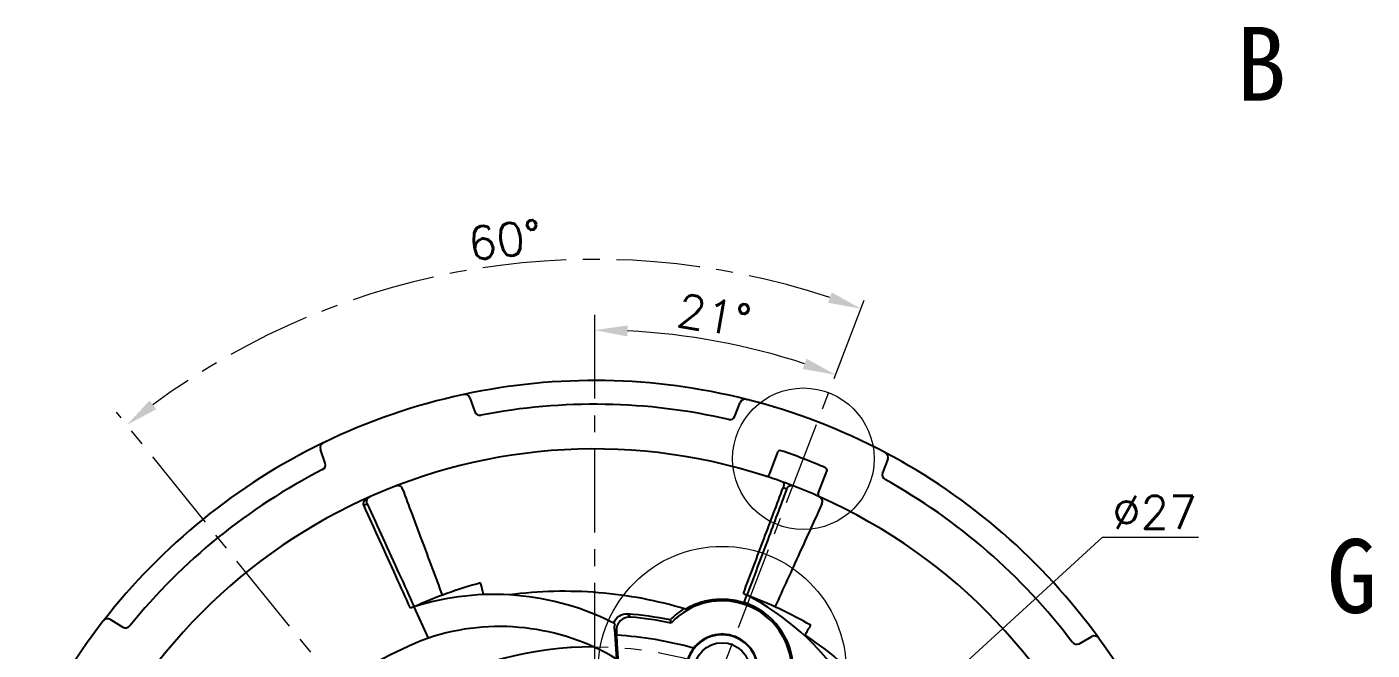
# Model space of a CAD drawing. Header units: millimetres. Extents: x 2517 to 77584, y 486 to 45347.
# Drawn here: x 3317.9 to 3368.9, y 705.4 to 729 of the extents above; entities that cross this region are included whole.
import ezdxf

# ---------------------------------------------------------------- set-up
doc = ezdxf.new("R2010")
doc.units = ezdxf.units.MM
doc.linetypes.add('CENTER', pattern=[50.8, 31.75, -6.35, 6.35, -6.35])
for name, color, linetype, lineweight in [('中心线', 1, 'CENTER', 9), ('实线', 7, 'Continuous', 25), ('尺寸标注', 2, 'Continuous', 9)]:
    doc.layers.add(name, color=color, linetype=linetype, lineweight=lineweight)
doc.styles.add('st', font='txt.shx')
doc.styles.get("Standard").update_dxf_attribs({"font": 'simfang.ttf'})
doc.dimstyles.new('2st', dxfattribs={"dimscale": 0.5, "dimtxt": 2.5, "dimasz": 2.5, "dimexe": 1.25, "dimexo": 0, "dimtad": 1, "dimtoh": 1, "dimdec": 3, "dimlfac": 0.5, "dimdsep": 46, "dimtxsty": 'st', "dimcen": 0, "dimclrd": 256, "dimclre": 256, "dimclrt": 3, "dimadec": 3, "dimazin": 2, "dimtfac": 1, "dimtdec": 3, "dimtofl": 0, "dimtmove": 0, "dimatfit": 1, "dimfxl": 1, "dimlwd": -1, "dimlwe": -1, "dimarcsym": 0})
doc.dimstyles.new('st', dxfattribs={"dimscale": 0.5, "dimtxt": 2.5, "dimasz": 2.5, "dimexe": 1.25, "dimexo": 0, "dimtad": 1, "dimtoh": 1, "dimdsep": 46, "dimtxsty": 'st', "dimcen": 0, "dimclrd": 256, "dimclre": 256, "dimclrt": 3, "dimadec": 3, "dimazin": 2, "dimtfac": 1, "dimtmove": 0, "dimatfit": 1, "dimfxl": 1, "dimlwd": -1, "dimlwe": -1, "dimarcsym": 0})

# ---------------------------------------------------------------- blocks, each defined once
blk = doc.blocks.new('*D173')
at = {"layer": 'Defpoints', "color": 0, "ltscale": 0.1, "transparency": 16777216}
for p in [(3339.394, 718.123), (3345.566, 716.788), (3348.485, 715.716), (3339.394, 692.034), (3339.394, 664.81)]:
    blk.add_point(p, dxfattribs=at)
at = {"layer": '尺寸标注', "ltscale": 0.1, "transparency": 16777216}
blk.add_line((3348.485, 715.716), (3348.761, 716.435), dxfattribs=at)
blk.add_arc((3339.394, 692.034), 25.512, 71.8076, 87.1924, dxfattribs=at)
for points in [[(3340.639, 717.307), (3340.649, 717.723), (3339.394, 717.546)], [(3347.429, 716.467), (3347.289, 716.074), (3348.537, 715.851)]]:
    blk.add_solid(points, dxfattribs=at)
at = {"layer": '尺寸标注', "color": 3, "ltscale": 0.1, "transparency": 16777216, "insert": (3343.928, 718.092), "char_height": 1.25, "attachment_point": 5, "rotation": 350.1286, "style": 'st'}
blk.add_mtext('21°', dxfattribs=at)
blk = doc.blocks.new('*D180')
at = {"layer": 'Defpoints', "color": 0, "ltscale": 0.1, "transparency": 16777216}
for p in [(3330.214, 718.694), (3348.485, 715.716), (3331.024, 702.37), (3339.394, 692.034), (3339.394, 692.034)]:
    blk.add_point(p, dxfattribs=at)
at = {"layer": '中心线', "ltscale": 0.1, "transparency": 16777216}
for p, q in [((3348.485, 715.716), (3349.723, 718.941)), ((3331.024, 702.37), (3321.256, 714.432))]:
    blk.add_line(p, q, dxfattribs=at)
blk.add_arc((3339.394, 692.034), 28.196, 71.5403, 126.4597, dxfattribs=at)
for points in [[(3348.392, 718.975), (3348.252, 718.583), (3349.499, 718.357)], [(3322.766, 714.547), (3322.511, 714.876), (3321.65, 713.946)]]:
    blk.add_solid(points, dxfattribs=at)
at = {"layer": '中心线', "color": 3, "ltscale": 0.1, "transparency": 16777216, "insert": (3335.994, 720.968), "char_height": 1.25, "attachment_point": 5, "rotation": 6.7014, "style": 'st'}
blk.add_mtext('60°', dxfattribs=at)
blk = doc.blocks.new('*D181')
at = {"layer": 'Defpoints', "color": 0, "ltscale": 0.1, "transparency": 16777216}
for p in [(3349.346, 701.156), (3329.442, 682.912)]:
    blk.add_point(p, dxfattribs=at)
at = {"layer": '尺寸标注', "ltscale": 0.1, "transparency": 16777216}
for p, q in [((3350.267, 702.001), (3358.662, 709.696)), ((3358.662, 709.696), (3362.308, 709.696)), ((3329.442, 682.912), (3349.346, 701.156)), ((3328.521, 682.067), (3327.599, 681.222))]:
    blk.add_line(p, q, dxfattribs=at)
for points in [[(3350.126, 702.154), (3350.408, 701.847), (3349.346, 701.156)], [(3328.38, 682.221), (3328.662, 681.913), (3329.442, 682.912)]]:
    blk.add_solid(points, dxfattribs=at)
at = {"layer": '尺寸标注', "color": 3, "ltscale": 0.1, "transparency": 16777216, "insert": (3360.642, 710.634), "char_height": 1.25, "attachment_point": 5, "style": 'st'}
blk.add_mtext('∅27', dxfattribs=at)

msp = doc.modelspace()

# ---------------------------------------------------------------- linework, layer by layer
at = {"layer": '中心线', "ltscale": 0.1}
for p, q in [((3339.394, 718.1228), (3339.394, 664.8099)), ((3339.394, 692.0338), (3348.4847, 715.7159))]:
    msp.add_line(p, q, dxfattribs=at)
msp.add_circle((3339.394, 692.0338), 13.5, dxfattribs=at)
at = {"layer": '实线'}
for p, q in [((3334.667, 714.9767), (3334.8482, 714.4505)), ((3344.7194, 714.2782), (3344.9188, 714.7978)), ((3329.1751, 712.4971), (3328.9939, 713.0233)), ((3346.3379, 712.9138), (3346.0117, 712.064)), ((3350.5203, 712.6476), (3350.3209, 712.128)), ((3347.8789, 711.3472), (3348.2051, 712.1971)), ((3331.8509, 711.6323), (3331.8509, 711.6324)), ((3345.0676, 707.2086), (3345.1724, 707.4889)), ((3333.0907, 705.8653), (3332.5516, 707.0482)), ((3321.0255, 706.5706), (3321.5026, 706.284)), ((3340.152, 706.1972), (3340.231, 705.0682)), ((3340.2199, 706.1279), (3340.2308, 705.9719)), ((3357.7719, 705.6509), (3358.2586, 705.9207))]:
    msp.add_line(p, q, dxfattribs=at)
at = {"layer": '实线', "flags": 128}
for points in [[(3332.11, 711.5157), (3332.11, 711.5157)], [(3346.5366, 711.7818), (3346.5504, 711.7727), (3346.5611, 711.7568), (3346.5682, 711.7345), (3346.5714, 711.7068), (3346.5707, 711.6747), (3346.5661, 711.6396), (3346.5577, 711.6026), (3346.5458, 711.5653)], [(3348.0192, 710.9602), (3348.0192, 710.9602)], [(3340.2199, 706.1279), (3340.1609, 706.1882), (3340.152, 706.1972)]]:
    msp.add_lwpolyline(points, dxfattribs=at)
at = {"layer": '实线'}
msp.add_circle((3344.232, 704.6372), 1.05, dxfattribs=at)
for centre, radius, start, end in [((3339.394, 692.0338), 23.6, 75.87237, 102.12763), ((3339.394, 692.0338), 23.6, 102.15701, 115.84299), ((3334.4779, 714.9116), 0.2, 19, 102.12763), ((3345.1055, 714.7261), 0.2, 75.87237, 159), ((3339.394, 692.0338), 23.6, 62.15701, 75.84299), ((3335.0373, 714.5156), 0.2, 199, 280.96731), ((3339.394, 692.0338), 22.7, 77.03269, 100.96731), ((3344.5327, 714.3499), 0.2, 257.03269, 339), ((3339.394, 692.0338), 21, 71.98834, 66.01166), ((3339.394, 692.0338), 23.6, 115.87237, 142.12763), ((3329.183, 713.0884), 0.2, 115.87237, 199), ((3346.4313, 712.8779), 0.1, 71.34457, 159), ((3339.394, 692.0338), 22.1, 66.65543, 71.34457), ((3350.3336, 712.7192), 0.2, 339, 62.12763), ((3339.394, 692.0338), 23.6, 35.87237, 62.12763), ((3328.986, 712.432), 0.2, 297.03269, 19), ((3348.1117, 712.2329), 0.1, 339, 66.65543), ((3339.394, 692.0338), 22.7, 117.03269, 140.96731), ((3345.9183, 712.0998), 0.1, 251.98834, 339), ((3339.394, 692.0338), 21, 66.01166, 71.98834), ((3350.5076, 712.0563), 0.2, 159, 240.96731), ((3339.394, 692.0338), 22.7, 37.03269, 60.96731), ((3331.9227, 711.4457), 0.2, 20.5, 111.05093), ((3346.8653, 711.4457), 0.2, 68.94907, 159.5), ((3347.9722, 711.3114), 0.1, 159, 246.01166), ((3325.326, 722.7155), 12.954, 294.22006, 294.84442), ((3323.8836, 725.8375), 16.3933, 294.34106, 294.83442), ((3347.8372, 711.0431), 0.2, 335.5, 66.05093), ((3339.394, 692.0338), 16.5, 105.19016, 114.5), ((3335.5828, 697.5187), 10, 62.63317, 107.64538), ((3344.232, 704.6372), 2.6409, 0.90239, 137.09761), ((3340.5775, 698.6071), 10, 6.16078, 62.64538), ((3339.394, 692.0338), 16.5, 60.19016, 69.5), ((3313.5883, 679.2007), 38.6346, 45.29666, 45.55111), ((3339.394, 692.0338), 14.8, 78.83489, 85.15867), ((3344.232, 704.6372), 2.75, 121.57597, 135.81905), ((3344.232, 704.6372), 2.7037, 1.65, 71.99729), ((3339.394, 692.0338), 23.6, 142.15701, 155.84299), ((3320.9225, 706.3992), 0.2, 59, 142.12763), ((3321.6056, 706.4554), 0.2, 239, 320.96731), ((3335.7939, 697.7012), 8.6, 58.9399, 108.32049), ((3339.394, 692.0338), 14.6909, 78.60122, 84.64407), ((3355.2777, 710.6142), 13.6364, 197.32338, 197.84676), ((3339.394, 692.0338), 13.9631, 74.39068, 86.56438), ((3344.232, 704.6372), 1.35, 312.31351, 185.68649), ((3344.232, 704.6372), 1.3718, 356.01278, 141.98722), ((3357.6749, 705.8258), 0.2, 217.03269, 299), ((3358.3556, 705.7458), 0.2, 35.87237, 119), ((3339.394, 692.0338), 23.6, 22.15701, 35.84299), ((3339.394, 692.0338), 13.5, 90.20778, 119.40593)]:
    msp.add_arc(centre, radius, start, end, dxfattribs=at)
for points in [[(3334.424, 715.1046), (3334.428, 715.1054), (3334.432, 715.1063), (3334.4359, 715.1071)], [(3345.1544, 714.92), (3345.1582, 714.9191), (3345.1622, 714.9181), (3345.1661, 714.9171)], [(3329.0957, 713.2684), (3329.0993, 713.2701), (3329.103, 713.2719), (3329.1066, 713.2737)], [(3350.4164, 712.9017), (3350.42, 712.8998), (3350.4235, 712.8979), (3350.4271, 712.896)], [(3330.6404, 710.9014), (3330.6404, 710.9016), (3330.6403, 710.9017), (3330.6403, 710.9018)], [(3330.7687, 710.9604), (3330.7687, 710.9603), (3330.7687, 710.9602), (3330.7688, 710.9602)], [(3335.1854, 707.5108), (3335.147, 707.6596), (3335.1088, 707.8085), (3335.0706, 707.9574)], [(3345.1724, 707.4889), (3345.128, 707.5119), (3345.0834, 707.5346), (3345.0386, 707.5569)], [(3332.5516, 707.0482), (3332.5039, 707.033), (3332.4563, 707.0175), (3332.4088, 707.0016)], [(3320.7572, 706.5124), (3320.7597, 706.5156), (3320.7622, 706.5188), (3320.7646, 706.522)], [(3340.152, 706.1972), (3340.1472, 706.2661), (3340.1565, 706.3344), (3340.1797, 706.3995)], [(3347.3753, 705.9763), (3347.449, 706.1011), (3347.5227, 706.2259), (3347.5965, 706.3506)], [(3347.3648, 705.951), (3347.3671, 705.9599), (3347.3707, 705.9685), (3347.3753, 705.9763)], [(3358.5177, 705.863), (3358.52, 705.8598), (3358.5224, 705.8565), (3358.5247, 705.8532)]]:
    msp.add_open_spline(points, degree=3, dxfattribs=at)
for points, knots in [([(3332.11, 711.5157), (3332.3492, 710.876), (3332.5884, 710.2363), (3332.8276, 709.5966), (3333.0902, 708.894), (3333.3529, 708.1915), (3333.6156, 707.4889)], [0.0002009624, 0.0002009624, 0.0002009624, 0.0002009624, 0.0022498948, 0.0022498948, 0.0022498948, 0.0045000334, 0.0045000334, 0.0045000334, 0.0045000334]), ([(3345.0386, 707.5569), (3345.3007, 708.2535), (3345.5628, 708.9502), (3345.8248, 709.6469), (3346.0652, 710.2863), (3346.3055, 710.9258), (3346.5458, 711.5653)], [0, 0, 0, 0, 0.0022329645, 0.0022329645, 0.0022329645, 0.0042824784, 0.0042824784, 0.0042824784, 0.0042824784]), ([(3346.678, 711.5157), (3346.4388, 710.876), (3346.1996, 710.2362), (3345.9604, 709.5965), (3345.6977, 708.8939), (3345.4351, 708.1914), (3345.1724, 707.4889)], [0.0002009621, 0.0002009621, 0.0002009621, 0.0002009621, 0.0022499942, 0.0022499942, 0.0022499942, 0.0045000236, 0.0045000236, 0.0045000236, 0.0045000236]), ([(3346.678, 711.5157), (3346.678, 711.5158), (3346.6765, 711.5164), (3346.6737, 711.5176), (3346.6705, 711.519), (3346.6656, 711.521), (3346.6594, 711.5235), (3346.6532, 711.526), (3346.6454, 711.5291), (3346.6367, 711.5325), (3346.628, 711.5359), (3346.6182, 711.5396), (3346.608, 711.5434), (3346.5979, 711.5472), (3346.5871, 711.5511), (3346.5766, 711.5548), (3346.566, 711.5585), (3346.5555, 711.5621), (3346.5458, 711.5653)], [0, 0, 0, 0, 0.0000307082, 0.0000307082, 0.0000307082, 0.00006436938, 0.00006436938, 0.00006436938, 0.00009802654, 0.00009802654, 0.00009802654, 0.00013167978, 0.00013167978, 0.00013167978, 0.00016533718, 0.00016533718, 0.00016533718, 0.00019900267, 0.00019900267, 0.00019900267, 0.00019900267]), ([(3330.6403, 710.9018), (3330.6301, 710.9244), (3330.6282, 710.9487), (3330.6329, 710.9909), (3330.6391, 711.0098), (3330.6621, 711.0612), (3330.6836, 711.0893), (3330.754, 711.1633), (3330.8095, 711.1992), (3330.8696, 711.2259)], [0, 0, 0, 0, 0.125, 0.125, 0.25, 0.25, 0.5, 0.5, 1, 1, 1, 1]), ([(3332.4088, 707.0016), (3332.2233, 707.4111), (3332.0377, 707.8206), (3331.8521, 708.23), (3331.4484, 709.1206), (3331.0445, 710.011), (3330.6404, 710.9014)], [0, 0, 0, 0, 0.0013486886, 0.0013486886, 0.0013486886, 0.0042820691, 0.0042820691, 0.0042820691, 0.0042820691]), ([(3330.7687, 710.9604), (3330.7584, 710.983), (3330.7533, 711.0059), (3330.7499, 711.0442), (3330.751, 711.0608), (3330.7583, 711.1049), (3330.7681, 711.1276), (3330.8032, 711.1854), (3330.8342, 711.2102), (3330.8696, 711.2259)], [0, 0, 0, 0, 0.125, 0.125, 0.25, 0.25, 0.5, 0.5, 1, 1, 1, 1]), ([(3330.7688, 710.9602), (3331.1743, 710.0704), (3331.5797, 709.1807), (3331.9852, 708.291), (3332.174, 707.8767), (3332.3628, 707.4625), (3332.5516, 707.0482)], [0, 0, 0, 0, 0.0029332693, 0.0029332693, 0.0029332693, 0.0042990612, 0.0042990612, 0.0042990612, 0.0042990612]), ([(3348.0192, 710.9602), (3347.736, 710.3387), (3347.4528, 709.7172), (3347.1696, 709.0957), (3346.8585, 708.4132), (3346.5475, 707.7307), (3346.2364, 707.0482)], [0.0002009624, 0.0002009624, 0.0002009624, 0.0002009624, 0.0022498948, 0.0022498948, 0.0022498948, 0.0045000334, 0.0045000334, 0.0045000334, 0.0045000334]), ([(3342.8385, 706.9662), (3342.3095, 707.1248), (3341.7693, 707.2569), (3340.6703, 707.4648), (3340.1098, 707.5406), (3338.4185, 707.6778), (3337.2875, 707.6489), (3336.1701, 707.5014)], [0, 0, 0, 0, 0.25, 0.25, 0.5, 0.5, 1, 1, 1, 1]), ([(3342.8385, 706.9662), (3343.0109, 707.0685), (3343.1935, 707.1506), (3343.564, 707.2718), (3343.7555, 707.312), (3344.1381, 707.3507), (3344.3277, 707.3495), (3344.7027, 707.3082), (3344.8887, 707.2677), (3345.0676, 707.2086)], [0, 0, 0, 0, 0.25, 0.25, 0.5, 0.5, 0.75, 0.75, 1, 1, 1, 1]), ([(3340.1227, 706.4288), (3340.156, 706.5382), (3340.226, 706.6329), (3340.4153, 706.761), (3340.5291, 706.7907), (3340.6431, 706.781)], [0, 0, 0, 0, 0.5, 0.5, 1, 1, 1, 1]), ([(3340.7653, 706.6606), (3340.6201, 706.6742), (3340.4723, 706.6211), (3340.2665, 706.4202), (3340.2097, 706.2734), (3340.2199, 706.1279)], [0, 0, 0, 0, 0.5, 0.5, 1, 1, 1, 1]), ([(3333.0907, 705.8653), (3331.7637, 705.3532), (3330.4885, 704.6569), (3329.0171, 703.5619), (3328.7283, 703.3311), (3328.1684, 702.8508), (3327.8973, 702.6013), (3327.1116, 701.8266), (3326.6244, 701.2748), (3326.1771, 700.6914)], [0, 0, 0, 0, 0.5, 0.5, 0.625, 0.625, 0.75, 0.75, 1, 1, 1, 1]), ([(3340.2924, 704.9658), (3340.2935, 704.9669), (3340.2928, 704.9941), (3340.2877, 705.0966), (3340.2834, 705.1719), (3340.2663, 705.4504), (3340.2492, 705.7088), (3340.2308, 705.9719)], [0, 0, 0, 0, 0.25, 0.25, 0.5, 0.5, 1, 1, 1, 1]), ([(3347.3753, 705.9763), (3348.0564, 705.517), (3348.7017, 705.006), (3349.6081, 704.168), (3349.9, 703.8767), (3350.4618, 703.2711), (3350.7323, 702.956), (3351.5045, 701.9833), (3351.9634, 701.3028), (3352.5668, 700.2453), (3352.7539, 699.8868), (3353.013, 699.3412), (3353.0958, 699.1581), (3353.2543, 698.7895), (3353.3305, 698.6025), (3353.402, 698.4176)], [0, 0, 0, 0, 0.25, 0.25, 0.375, 0.375, 0.5, 0.5, 0.75, 0.75, 0.875, 0.875, 0.9375, 0.9375, 1, 1, 1, 1]), ([(3343.1512, 705.482), (3343.1102, 705.4296), (3343.0739, 705.3753), (3343.0098, 705.2631), (3342.9821, 705.2048), (3342.9146, 705.035), (3342.889, 704.9247), (3342.8639, 704.7374), (3342.8635, 704.6602), (3342.8681, 704.5523), (3342.8724, 704.5228), (3342.8737, 704.5212)], [0, 0, 0, 0, 0.125, 0.125, 0.25, 0.25, 0.5, 0.5, 0.75, 0.75, 1, 1, 1, 1])]:
    msp.add_open_spline(points, degree=3, knots=knots, dxfattribs=at)
at = {"layer": '尺寸标注', "ltscale": 0.1}
for centre, radius in [((3347.3139, 712.666), 2.685), ((3344.232, 704.6372), 4.706)]:
    msp.add_circle(centre, radius, dxfattribs=at)

# ---------------------------------------------------------------- texts
at = {"layer": '实线', "char_height": 2.8002, "width": 15.615274, "attachment_point": 5}
for s, insert in [('B', (3364.6816, 727.6484)), ('G', (3368.1208, 708.197))]:
    msp.add_mtext(s, dxfattribs=dict(at, insert=insert))

# ---------------------------------------------------------------- dimensions: what is measured, and where the dimension line sits
at = {"layer": '中心线', "ltscale": 0.1}
dim = msp.add_angular_dim_2l(base=(3330.2142, 718.6938), line1=((3339.394, 692.0338), (3331.024, 702.3699)), line2=((3339.394, 692.0338), (3348.4847, 715.7159)), dimstyle='2st', dxfattribs=at)
dim.commit()
dim.dimension.update_dxf_attribs({"geometry": '*D180', "text_midpoint": (3336.1037, 720.0374), "dimtype": 162})
at = {"layer": '尺寸标注', "ltscale": 0.1}
dim = msp.add_angular_dim_2l(base=(3345.5659, 716.788), line1=((3339.394, 718.1228), (3339.394, 664.8099)), line2=((3339.394, 692.0338), (3348.4847, 715.7159)), dimstyle='st', dxfattribs=at)
dim.commit()
dim.dimension.update_dxf_attribs({"geometry": '*D173', "text_midpoint": (3343.7677, 717.1681), "dimtype": 162})
dim = msp.add_diameter_dim_2p(p1=(3329.4424, 682.9116), p2=(3349.3456, 701.1561), dimstyle='st', dxfattribs=at)
dim.commit()
dim.dimension.update_dxf_attribs({"geometry": '*D181', "text_midpoint": (3360.6416, 709.6964), "dimtype": 163})

doc.saveas('drawing.dxf')
